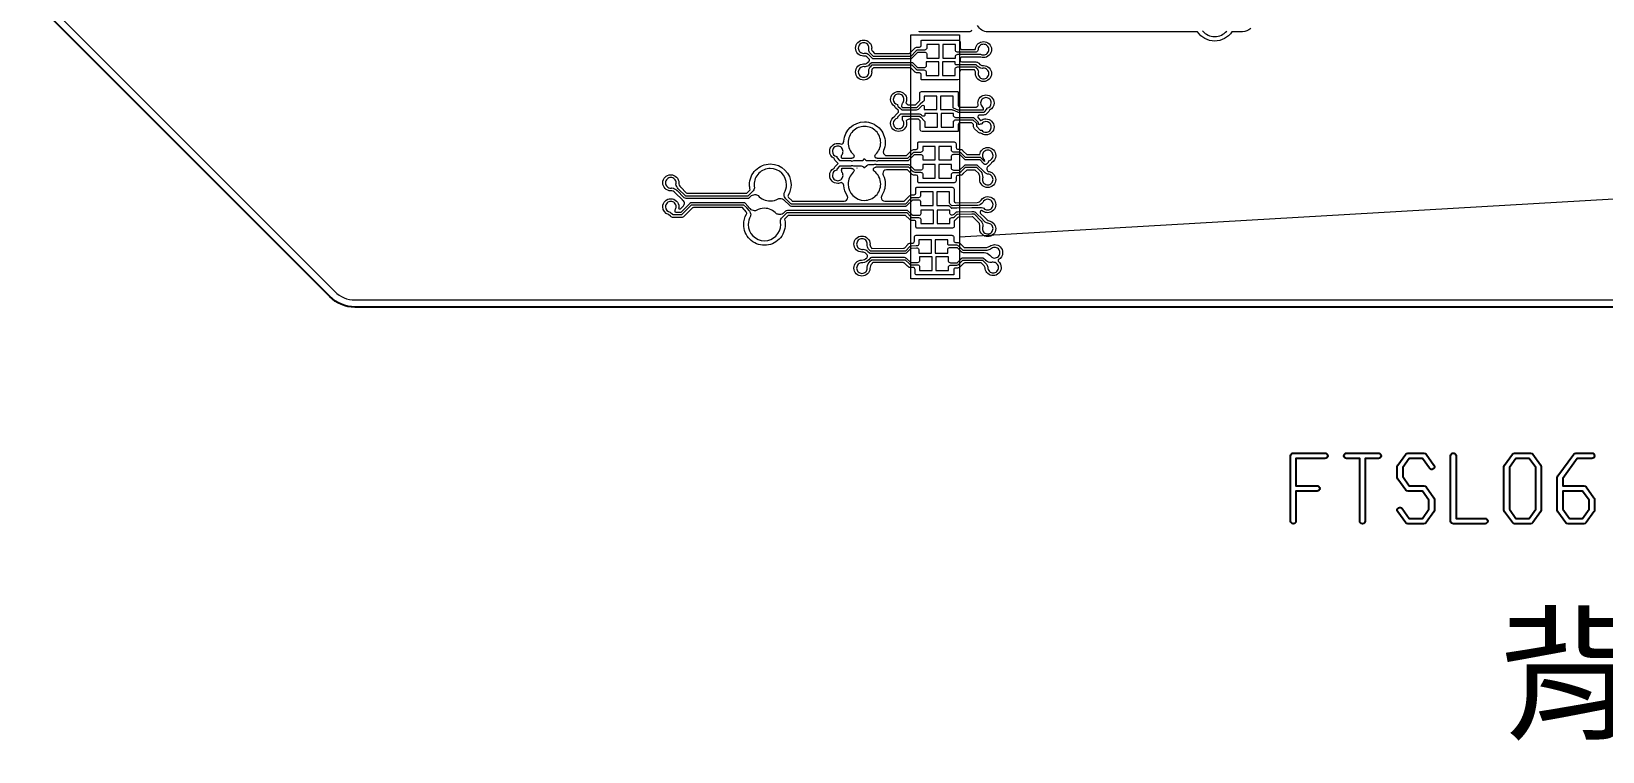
# Model space of a CAD drawing. Extents: x 3811 to 4710, y -385 to -198.
# Drawn here: x 4467.94 to 4512.11, y -267.02 to -246.79 of the extents above; entities that cross this region are included whole.
import ezdxf

# ---------------------------------------------------------------- set-up
doc = ezdxf.new("R2010")
doc.units = 0
doc.layers.get('0').update_dxf_attribs({"lineweight": 9})
doc.layers.add('gbr-dxf_layer0', color=7, linetype='Continuous')
doc.layers.add('gbr-outline-dxf_layer1', color=2, linetype='Continuous')
doc.layers.add('備註', color=1, linetype='Continuous', lineweight=9)
doc.styles.add('SIMPLEX', font='simplex.shx')

msp = doc.modelspace()

# ---------------------------------------------------------------- linework, layer by layer
for p, q in [((4491.15, -250.63), (4491.154, -250.63)), ((4491.154, -250.63), (4491.151, -250.631)), ((4486.141, -251.039), (4486.141, -251.04))]:
    msp.add_line(p, q)
at = {"linetype": 'Continuous'}
for points in [[(4455.802, -232.75), (4455.802, -241.276, 0.050307), (4455.799, -241.306, 0.050321), (4455.802, -241.336), (4455.802, -241.544, 0.096628), (4455.791, -241.6, 0.096623), (4455.802, -241.656), (4455.802, -241.75, 0.414221), (4456.102, -242.05), (4464.133, -242.05, -0.198849), (4464.627, -242.255), (4476.469, -254.096, 0.19897), (4477.035, -254.33), (4477.035, -254.33), (4493.56, -254.33), (4493.56, -254.33), (4530.112, -254.33), (4530.112, -254.33)], [(4494.373, -246.748, -0.414074), (4494.323, -246.798), (4493.535, -246.798), (4493.535, -246.798), (4492.917, -246.798, -0.414322), (4492.901, -246.783, 0.414089)], [(4502.22, -246.703, -0.198927), (4501.989, -246.798), (4501.69, -246.798, -0.249566), (4501.206, -247.056, -0.24958), (4500.722, -246.798), (4494.829, -246.798, -0.280895), (4494.539, -246.621, -0.073432)], [(4500.864, -246.774, 0.214979), (4501.206, -246.929, 0.214448), (4501.547, -246.775, -0.205999)], [(4492.87, -247.95), (4492.87, -247.95, -0.015746), (4492.86, -247.95), (4492.849, -247.95, -0.198934), (4492.771, -247.917), (4492.764, -247.911, -0.017275), (4492.756, -247.903), (4492.661, -247.808), (4491.612, -247.808), (4491.594, -247.825, 0.197338), (4491.562, -247.903, 0.017462), (4491.562, -247.911), (4491.562, -247.912, -0.016311), (4491.563, -247.926, -0.414192), (4491.337, -248.152, -0.414224), (4491.111, -247.926, -0.41422), (4491.337, -247.7, -0.015761), (4491.351, -247.701, -0.005583), (4491.353, -247.701), (4491.353, -247.701, 0.017629), (4491.36, -247.701, 0.197303), (4491.438, -247.669), (4491.488, -247.619, -0.01517), (4491.493, -247.615, 0.198842), (4491.503, -247.59, 0.199158), (4491.493, -247.565), (4491.427, -247.5), (4491.426, -247.499, 0.196787), (4491.373, -247.477, 0.028646), (4491.364, -247.477, -0.030796), (4491.337, -247.479, -0.41422), (4491.111, -247.253, -0.414224), (4491.337, -247.027, -0.414224), (4491.563, -247.253, -0.031478), (4491.561, -247.281, 0.026658), (4491.561, -247.289, 0.196856), (4491.582, -247.343), (4491.583, -247.344), (4491.646, -247.407), (4492.626, -247.407), (4492.756, -247.277, -0.017055), (4492.764, -247.269), (4492.771, -247.262, -0.198937), (4492.849, -247.23), (4492.86, -247.23, -0.015751), (4492.87, -247.23), (4492.91, -247.23, 0.3821), (4492.954, -247.18), (4492.954, -247.05, -0.41432), (4492.968, -247.036), (4492.979, -247.036, 0.414946), (4492.982, -247.033, -0.414776), (4492.985, -247.03), (4493.56, -247.03), (4493.56, -247.03), (4493.998, -247.03, -0.414254), (4494.048, -247.08), (4494.048, -247.24, 0.38183), (4494.092, -247.29), (4494.473, -247.29, 0.133366), (4494.483, -247.267, -0.376355), (4494.707, -247.07, -0.41422), (4494.933, -247.296, -0.414223), (4494.707, -247.522, -0.090045), (4494.627, -247.508, -0.054994), (4494.603, -247.51), (4494.092, -247.51, 0.381963), (4494.048, -247.56), (4494.048, -247.595, 0.399865), (4494.095, -247.645), (4494.493, -247.645, -0.19881), (4494.571, -247.678), (4494.605, -247.712, -0.005077), (4494.606, -247.713, 0.19785), (4494.684, -247.745, 0.01508), (4494.69, -247.745, -0.018493), (4494.707, -247.744, -0.41422), (4494.933, -247.97, -0.414224), (4494.707, -248.196)], [(4494.707, -248.196, -0.414222), (4494.481, -247.97, -0.018796), (4494.481, -247.953, 0.015805), (4494.482, -247.946, 0.196761), (4494.45, -247.869), (4494.449, -247.868), (4494.447, -247.866), (4494.079, -247.866, 0.38194), (4494.034, -247.916), (4494.034, -248.097, -0.414106), (4493.984, -248.147), (4493.535, -248.147), (4493.535, -248.147), (4492.971, -248.147, -0.415004), (4492.969, -248.146, 0.415004), (4492.967, -248.144, -0.414365), (4492.954, -248.131), (4492.954, -248, 0.381968), (4492.91, -247.95), (4492.87, -247.95)], [(4486.141, -251.04), (4486.141, -251.04, 0.196766), (4486.188, -251.156), (4486.189, -251.158, -0.014878), (4486.194, -251.162), (4486.35, -251.319, 0.198757), (4486.385, -251.333), (4488.029, -251.333, 0.199258), (4488.065, -251.319), (4488.146, -251.237, -0.061988), (4488.129, -251.094, -0.414217), (4488.712, -250.51, -0.414204), (4489.296, -251.094, -0.13294), (4489.216, -251.388), (4489.216, -251.389, 0.132646), (4489.209, -251.414, 0.199135), (4489.224, -251.449), (4489.315, -251.54, 0.198775), (4489.35, -251.555), (4490.787, -251.555), (4490.787, -251.555, 0.414241), (4490.889, -251.453, 0.146304), (4490.872, -251.397, -0.1275), (4490.778, -251.12, 0.296472), (4490.71, -251.032, -0.118246), (4490.608, -251.056, -0.414185), (4490.382, -250.83, -0.281104), (4490.504, -250.629, -0.110712), (4490.53, -250.589), (4490.625, -250.494), (4490.53, -250.399, -0.111587), (4490.504, -250.358, -0.280929), (4490.382, -250.157, -0.41422), (4490.608, -249.931, -0.118589), (4490.71, -249.956, 0.295654), (4490.778, -249.867, -0.392543), (4491.359, -249.327, -0.414218), (4491.943, -249.911, -0.098836), (4491.898, -250.135, 0.098845), (4491.89, -250.174, 0.414236), (4491.992, -250.276), (4492.54, -250.276), (4492.681, -250.136, -0.198918), (4492.758, -250.104), (4492.814, -250.104, 0.414074), (4492.864, -250.054), (4492.864, -249.913, -0.414858), (4492.867, -249.91, 0.414858), (4492.871, -249.906, -0.414398), (4492.885, -249.892), (4493.56, -249.892), (4493.56, -249.892), (4493.886, -249.892, -0.414106), (4493.936, -249.942), (4493.936, -250.049, 0.381799), (4493.98, -250.098), (4494.021, -250.098, -0.015786), (4494.031, -250.099), (4494.041, -250.099), (4494.042, -250.099, -0.199114), (4494.119, -250.131), (4494.128, -250.139, -0.013035), (4494.134, -250.145), (4494.135, -250.146), (4494.235, -250.246), (4494.6, -250.246, -0.379823), (4494.825, -250.047, -0.414224), (4495.051, -250.273, -0.280113), (4494.929, -250.474, -0.114191), (4494.902, -250.516), (4494.856, -250.562, -0.051331), (4494.839, -250.576, 0.222926), (4494.802, -250.654, 0.130305), (4494.815, -250.705, 0.073218), (4494.87, -250.726, -0.356068), (4495.051, -250.947, -0.414224), (4494.825, -251.173, -0.41422), (4494.599, -250.947, -0.03779), (4494.601, -250.913, 0.03352), (4494.603, -250.886, 0.142746), (4494.572, -250.778), (4494.476, -250.682), (4494.235, -250.682), (4494.135, -250.782), (4494.134, -250.783, -0.00663), (4494.131, -250.786), (4494.119, -250.798, -0.198097), (4494.042, -250.83), (4494.041, -250.83)], [(4488.549, -252.796, -0.414217), (4487.965, -252.212, -0.132935), (4488.044, -251.917), (4488.045, -251.917, 0.132748), (4488.052, -251.892, 0.199074), (4488.037, -251.856), (4487.993, -251.813, -0.097048), (4487.97, -251.778), (4487.97, -251.777), (4487.929, -251.736), (4486.55, -251.736, 0.139267), (4486.525, -251.747), (4486.291, -251.98, -0.1989), (4486.213, -252.013), (4485.983, -252.013, -0.198932), (4485.905, -251.98), (4485.855, -251.93, -0.337711), (4485.689, -251.712, -0.414224), (4485.915, -251.486, -0.414222), (4486.141, -251.712, -0.052256), (4486.136, -251.759), (4486.136, -251.759, 0.19957), (4486.169, -251.773, 0.166212), (4486.197, -251.763), (4486.276, -251.683, 0.176993), (4486.3, -251.618, 0.245989), (4486.256, -251.534, -0.044864), (4486.241, -251.521), (4486.04, -251.32, -0.020965), (4486.033, -251.314), (4486.032, -251.313, 0.196756), (4485.916, -251.265), (4485.915, -251.265, -0.414223), (4485.689, -251.039, -0.414191), (4485.915, -250.813, -0.414224), (4486.141, -251.039), (4486.141, -251.039)], [(4494.041, -250.83), (4494.031, -250.83, -0.015787), (4494.021, -250.83), (4493.98, -250.83, 0.382075), (4493.936, -250.88), (4493.936, -250.987, -0.414254), (4493.886, -251.037), (4493.535, -251.037), (4493.535, -251.037), (4492.88, -251.037, -0.414411), (4492.871, -251.027), (4492.871, -251.021, 0.414713), (4492.867, -251.018, -0.414859), (4492.864, -251.014), (4492.864, -250.874, 0.414099), (4492.814, -250.824), (4492.758, -250.824, -0.198878), (4492.68, -250.791), (4492.566, -250.677), (4491.977, -250.677, 0.413719), (4491.875, -250.779, 0.112859), (4491.885, -250.823, -0.112813), (4491.943, -251.076, -0.146491), (4491.847, -251.397, 0.146037), (4491.83, -251.453, 0.414162), (4491.932, -251.555), (4492.479, -251.555), (4492.624, -251.41, -0.198936), (4492.701, -251.378), (4492.757, -251.378, 0.414081), (4492.807, -251.328), (4492.807, -251.187, -0.414769), (4492.81, -251.184, 0.414769), (4492.813, -251.181, -0.414326), (4492.827, -251.166), (4493.56, -251.166), (4493.56, -251.166), (4493.828, -251.166, -0.414081), (4493.878, -251.216), (4493.878, -251.551, 0.414106), (4493.928, -251.601), (4493.929, -251.601), (4494.529, -251.596, 0.19094), (4494.64, -251.523, -0.244249), (4494.825, -251.427, -0.414253), (4495.051, -251.653, -0.414257), (4494.825, -251.879, -0.146723), (4494.7, -251.842, -0.005266), (4494.699, -251.841, 0.078333), (4494.648, -251.817, 0.32884), (4494.612, -251.866, 0.176927), (4494.624, -251.899), (4494.742, -252.017), (4494.743, -252.018), (4494.807, -252.082, 0.092195), (4494.867, -252.105), (4494.867, -252.105, -0.360266), (4495.051, -252.327, -0.414196), (4494.825, -252.553, -0.414191), (4494.599, -252.327, -0.043266), (4494.602, -252.288), (4494.602, -252.287), (4494.602, -252.287, 0.043673), (4494.605, -252.257, 0.139204), (4494.579, -252.166), (4494.42, -252.006, 0.156966), (4494.391, -251.996), (4494.385, -251.996), (4494.014, -252.001, 0.155549), (4493.986, -252.013), (4493.948, -252.052), (4493.947, -252.052, -0.016602), (4493.94, -252.06), (4493.933, -252.067, -0.065692), (4493.91, -252.085), (4493.91, -252.085, 0.265181), (4493.885, -252.128), (4493.885, -252.261, -0.414254), (4493.835, -252.311), (4493.535, -252.311), (4493.535, -252.311), (4492.829, -252.311, -0.414411), (4492.82, -252.302), (4492.82, -252.298, 0.414504), (4492.813, -252.292, -0.414504), (4492.807, -252.286), (4492.807, -252.148, 0.414253), (4492.757, -252.098), (4492.701, -252.098)], [(4492.701, -252.098), (4492.701, -252.098, -0.198399), (4492.624, -252.066), (4492.513, -251.956), (4489.238, -251.956, 0.198804), (4489.203, -251.97), (4489.113, -252.061, -0.065594), (4489.132, -252.212, -0.414218), (4488.549, -252.796)], [(4491.29, -253.661, -0.414196), (4491.064, -253.435, -0.401503), (4491.28, -253.209, 0.182764), (4491.422, -253.147), (4491.423, -253.146), (4491.424, -253.145), (4491.436, -253.133, 0.198947), (4491.45, -253.098, 0.198889), (4491.436, -253.063), (4491.405, -253.032, -0.020779), (4491.398, -253.026), (4491.397, -253.025, 0.196413), (4491.304, -252.987, 0.009962), (4491.299, -252.987, -0.010389), (4491.29, -252.987, -0.414223), (4491.064, -252.761, -0.41418), (4491.29, -252.535, -0.414196), (4491.516, -252.761, -0.011157), (4491.515, -252.771, 0.009458), (4491.515, -252.776, 0.196428), (4491.554, -252.869), (4491.554, -252.87, -0.01517), (4491.559, -252.875), (4491.565, -252.881), (4492.457, -252.879, 0.20932), (4492.494, -252.863), (4492.577, -252.772, -0.19831), (4492.653, -252.737), (4492.716, -252.734, 0.401318), (4492.764, -252.684), (4492.764, -252.563, -0.414257), (4492.814, -252.513), (4493.56, -252.513), (4493.56, -252.513), (4493.825, -252.513, -0.414728), (4493.829, -252.516, 0.414728), (4493.833, -252.52, -0.41429), (4493.869, -252.556), (4493.869, -252.664, 0.414254), (4493.919, -252.714), (4493.975, -252.714, -0.198933), (4494.052, -252.746), (4494.148, -252.842, 0.198733), (4494.183, -252.857), (4494.717, -252.857, -0.018761), (4494.725, -252.856), (4494.797, -252.856, 0.11698), (4494.886, -252.82, -0.157873), (4495.019, -252.777, -0.414224), (4495.245, -253.003, -0.283865), (4495.12, -253.205, 0.070833), (4495.116, -253.234, 0.024936), (4495.116, -253.244, -0.231547), (4495.204, -253.422, -0.41422), (4494.978, -253.648, -0.374774), (4494.754, -253.453), (4494.754, -253.452, 0.124554), (4494.722, -253.371), (4494.677, -253.327, -0.020988), (4494.671, -253.32), (4494.642, -253.292), (4494.183, -253.292, 0.198866), (4494.148, -253.306), (4494.052, -253.402, -0.198931), (4493.975, -253.434), (4493.919, -253.434, 0.414254), (4493.869, -253.484), (4493.869, -253.618, -0.414453), (4493.859, -253.628), (4493.85, -253.628, 0.416826), (4493.849, -253.629, -0.416826), (4493.848, -253.63), (4493.535, -253.63), (4493.535, -253.63), (4492.834, -253.63, -0.414254), (4492.784, -253.58), (4492.784, -253.473, 0.381963), (4492.739, -253.423), (4492.679, -253.423, -0.015786), (4492.669, -253.423), (4492.659, -253.423)], [(4492.659, -253.423), (4492.659, -253.423, -0.187801), (4492.585, -253.394), (4492.575, -253.385, -0.009719), (4492.57, -253.381), (4492.473, -253.291, 0.134197), (4492.448, -253.282), (4491.599, -253.282), (4491.58, -253.301), (4491.579, -253.302), (4491.578, -253.303, 0.184487), (4491.515, -253.446), (4491.515, -253.446), (4491.515, -253.447, -0.399023), (4491.29, -253.661)]]:
    msp.add_lwpolyline(points, format="xyb", dxfattribs=at)
at = {"color": 6, "linetype": 'Continuous'}
for points in [[(4491.602, -247.545), (4492.672, -247.545, 0.199584), (4492.692, -247.537), (4492.854, -247.375), (4492.854, -247.375), (4492.854, -247.375, -0.182415), (4492.868, -247.368, 0.013377), (4492.87, -247.368), (4493.047, -247.368, -0.287047), (4493.11, -247.412), (4493.11, -247.536), (4493.464, -247.536), (4493.464, -247.157), (4493.11, -247.157), (4493.11, -247.268, -0.291748), (4493.046, -247.311, 0.005285), (4493.044, -247.311, 0.019375), (4493.042, -247.311), (4492.872, -247.311, 0.019456), (4492.87, -247.311, 0.198937), (4492.814, -247.334), (4492.814, -247.334), (4492.814, -247.334), (4492.66, -247.488), (4491.612, -247.488), (4491.527, -247.403, 0.02262), (4491.525, -247.401), (4491.523, -247.399, -0.175671), (4491.479, -247.3, 0.080088), (4491.487, -247.253, 0.414224), (4491.337, -247.103, 0.414224), (4491.187, -247.253, 0.414224), (4491.337, -247.403, 0.080094), (4491.384, -247.396, -0.181171), (4491.485, -247.441), (4491.485, -247.441), (4491.58, -247.537, 0.209922)], [(4491.337, -248.076, 0.414224), (4491.487, -247.926, 0.069584), (4491.481, -247.885, -0.174363), (4491.536, -247.767), (4491.537, -247.767), (4491.537, -247.767), (4491.537, -247.767), (4491.537, -247.767), (4491.578, -247.726), (4492.695, -247.726), (4492.814, -247.845, 0.016968), (4492.815, -247.846, 0.18415), (4492.867, -247.868, 0.024137), (4492.87, -247.868), (4493.033, -247.868, -0.289321), (4493.096, -247.911), (4493.096, -248.02), (4493.45, -248.02), (4493.45, -247.641), (4493.096, -247.641), (4493.096, -247.768, -0.293939), (4493.032, -247.811), (4493.03, -247.811, 0.016299), (4493.028, -247.811), (4492.872, -247.811, 0.019334), (4492.87, -247.811, -0.199003), (4492.854, -247.805, 0.014311), (4492.853, -247.804), (4492.727, -247.677, 0.209922), (4492.705, -247.669), (4491.566, -247.669, 0.199584), (4491.546, -247.677), (4491.496, -247.727), (4491.496, -247.727), (4491.496, -247.727, -0.17513), (4491.378, -247.782, 0.06988), (4491.337, -247.776, 0.414224), (4491.187, -247.926, 0.414224)]]:
    msp.add_lwpolyline(points, format="xyb", close=True, dxfattribs=at)
at = {"color": 8, "linetype": 'Continuous'}
for points in [[(4493.567, -247.536), (4493.921, -247.536), (4493.921, -247.472, -0.287763), (4493.983, -247.429), (4494.509, -247.429, 0.012597), (4494.51, -247.429), (4494.603, -247.429, 0.194181), (4494.623, -247.421, 0.149074), (4494.707, -247.446, 0.414224), (4494.857, -247.296, 0.414224), (4494.707, -247.146, 0.414224), (4494.557, -247.296, 0.014386), (4494.557, -247.305, -0.172888), (4494.501, -247.372), (4493.989, -247.372, 0.019287), (4493.987, -247.372), (4493.985, -247.372, -0.294231), (4493.921, -247.328), (4493.921, -247.157), (4493.567, -247.157)], [(4494.707, -248.12, 0.414224), (4494.857, -247.97, 0.414224), (4494.707, -247.82, 0.069684), (4494.666, -247.826, -0.169536), (4494.55, -247.773, 0.003472), (4494.549, -247.771, 0.015272), (4494.547, -247.77), (4494.513, -247.735, 0.209734), (4494.491, -247.727), (4493.948, -247.727, -0.272803), (4493.907, -247.703), (4493.907, -247.641), (4493.553, -247.641), (4493.553, -248.02), (4493.907, -248.02), (4493.907, -247.827, -0.299246), (4493.973, -247.784, 0.016299), (4493.974, -247.784), (4494.481, -247.784), (4494.505, -247.809, 0.022251), (4494.507, -247.811), (4494.508, -247.811), (4494.511, -247.814, -0.16816), (4494.563, -247.929, 0.070191), (4494.557, -247.97, 0.414224)]]:
    msp.add_lwpolyline(points, format="xyb", close=True, dxfattribs=at)
at = {"linetype": 'Continuous'}
msp.add_lwpolyline([(4494.776, -249.695, -0.173313), (4494.633, -249.644), (4494.627, -249.644, -0.198943), (4494.549, -249.612), (4494.457, -249.52, -0.1989), (4494.424, -249.442), (4494.424, -249.4), (4494.375, -249.351), (4494.041, -249.351, 0.38194), (4493.996, -249.4), (4493.996, -249.587, -0.415651), (4493.995, -249.588, 0.416079), (4493.994, -249.589, -0.41441), (4493.984, -249.6), (4493.535, -249.6), (4493.535, -249.6), (4492.979, -249.6, -0.414081), (4492.929, -249.55), (4492.929, -249.32, 0.175809), (4492.917, -249.288), (4492.892, -249.263, 0.147764), (4492.865, -249.252), (4492.616, -249.252, 0.248561), (4492.535, -249.303, -0.076501), (4492.546, -249.371, -0.41418), (4492.32, -249.597, -0.414196), (4492.094, -249.371, -0.280089), (4492.216, -249.171, -0.113142), (4492.242, -249.129), (4492.305, -249.066, 0.172929), (4492.316, -249.034, 0.17236), (4492.305, -249.003), (4492.242, -248.94, -0.114128), (4492.216, -248.898, -0.279909), (4492.094, -248.697, -0.414224), (4492.32, -248.471, -0.414196), (4492.546, -248.697, -0.104812), (4492.526, -248.789, 0.278922), (4492.612, -248.85), (4492.796, -248.85), (4492.905, -248.741, 0.167277), (4492.915, -248.711), (4492.915, -248.526, -0.414253), (4492.965, -248.476), (4493.56, -248.476), (4493.56, -248.476), (4493.978, -248.476, -0.415404), (4493.981, -248.478, 0.415404), (4493.983, -248.48, -0.41439), (4493.996, -248.494), (4493.996, -248.865, 0.381968), (4494.041, -248.915), (4494.479, -248.915, 0.250258), (4494.56, -248.863, -0.075489), (4494.55, -248.796, -0.41422), (4494.776, -248.57, -0.414223), (4495.002, -248.796, -0.280871), (4494.879, -248.997, -0.11152), (4494.853, -249.038), (4494.788, -249.103, -0.198963), (4494.71, -249.135), (4494.589, -249.135, 0.382778), (4494.543, -249.186, 0.171831), (4494.555, -249.218), (4494.613, -249.276, -0.025266), (4494.62, -249.284, 0.080583), (4494.634, -249.293, -0.171468), (4494.776, -249.243, -0.414224), (4495.002, -249.469, -0.414191)], format="xyb", close=True, dxfattribs=at)
at = {"color": 4, "linetype": 'Continuous'}
for points in [[(4492.419, -248.989), (4492.821, -248.989, 0.014612), (4492.822, -248.989, 0.194063), (4492.876, -248.966), (4492.876, -248.966), (4492.969, -248.874), (4492.969, -248.874, -0.198969), (4493.002, -248.86, 0.016016), (4493.003, -248.86, -0.26347), (4493.042, -248.884), (4493.042, -248.982), (4493.396, -248.982), (4493.396, -248.603), (4493.042, -248.603), (4493.042, -248.712, -0.09522), (4493.027, -248.735, 0.209732), (4493.019, -248.756), (4493.018, -248.756, 0.199584), (4492.997, -248.764), (4492.928, -248.833), (4492.928, -248.833), (4492.836, -248.926), (4492.836, -248.926, -0.198966), (4492.821, -248.932, 0.012632), (4492.819, -248.932), (4492.431, -248.932), (4492.418, -248.92, -0.063399), (4492.412, -248.874, 0.011995), (4492.412, -248.873, -0.101166), (4492.426, -248.803, 0.19746), (4492.47, -248.697, 0.414224), (4492.32, -248.547, 0.414224), (4492.17, -248.697, 0.358158), (4492.291, -248.844), (4492.291, -248.845), (4492.291, -248.862, 0.212015), (4492.301, -248.883), (4492.371, -248.954, 0.03067), (4492.374, -248.956), (4492.397, -248.979, 0.221551)], [(4492.32, -249.521, 0.414224), (4492.47, -249.371, 0.176765), (4492.434, -249.275, -0.081152), (4492.425, -249.218, 0.011905), (4492.425, -249.217, -0.066908), (4492.432, -249.17), (4492.906, -249.17, 0.014115), (4492.907, -249.17, -0.171994), (4492.92, -249.176, 0.010779), (4492.921, -249.177), (4492.942, -249.198), (4492.942, -249.198), (4492.943, -249.198), (4493.04, -249.295, 0.014514), (4493.041, -249.296, -0.095195), (4493.056, -249.319), (4493.056, -249.473), (4493.41, -249.473), (4493.41, -249.094), (4493.056, -249.094), (4493.056, -249.147, -0.267282), (4493.016, -249.171, 0.010821), (4493.015, -249.171, -0.196708), (4492.983, -249.158), (4492.962, -249.137, 0.014223), (4492.961, -249.136, 0.198938), (4492.906, -249.113, 0.019226), (4492.904, -249.113), (4492.413, -249.113, 0.026007), (4492.41, -249.113), (4492.386, -249.113, 0.20964), (4492.365, -249.122), (4492.365, -249.122), (4492.3, -249.187), (4492.3, -249.187, 0.209533), (4492.291, -249.208), (4492.291, -249.224, 0.359575), (4492.17, -249.371, 0.414224)]]:
    msp.add_lwpolyline(points, format="xyb", close=True, dxfattribs=at)
at = {"color": 200, "linetype": 'Continuous'}
for points in [[(4493.992, -249.054), (4494.71, -249.054, 0.199373), (4494.73, -249.045), (4494.74, -249.035), (4494.74, -249.035), (4494.74, -249.035), (4494.795, -248.98), (4494.795, -248.98), (4494.795, -248.98, 0.218007), (4494.804, -248.958), (4494.804, -248.944, 0.360206), (4494.926, -248.796, 0.414224), (4494.776, -248.646, 0.414224), (4494.626, -248.796, 0.225953), (4494.681, -248.913, -0.121706), (4494.697, -248.975, 0.017754), (4494.697, -248.977, -0.036798), (4494.695, -248.997), (4493.998, -248.997), (4493.864, -248.939, -0.069108), (4493.853, -248.922), (4493.853, -248.603), (4493.499, -248.603), (4493.499, -248.982), (4493.82, -248.982), (4493.82, -248.982, 0.071716), (4493.828, -248.984), (4493.828, -248.985, 0.165174), (4493.845, -248.993), (4493.978, -249.05, 0.123327)], [(4494.776, -249.619, 0.414224), (4494.926, -249.469, 0.414224), (4494.776, -249.319, 0.233607), (4494.657, -249.378, -0.135208), (4494.569, -249.402, 0.012039), (4494.567, -249.402, -0.006693), (4494.563, -249.402), (4494.563, -249.354, 0.221888), (4494.553, -249.332), (4494.442, -249.221, 0.211709), (4494.42, -249.212), (4493.935, -249.212, 0.016302), (4493.933, -249.212, -0.299973), (4493.867, -249.168), (4493.867, -249.093), (4493.513, -249.093), (4493.513, -249.473), (4493.867, -249.473), (4493.867, -249.312, -0.299246), (4493.933, -249.269, 0.012597), (4493.934, -249.269), (4494.409, -249.269), (4494.506, -249.366), (4494.506, -249.426, 0.033751), (4494.506, -249.43), (4494.506, -249.441, 0.209924), (4494.515, -249.462), (4494.605, -249.553, 0.212019), (4494.627, -249.562), (4494.658, -249.562, 0.229173)]]:
    msp.add_lwpolyline(points, format="xyb", close=True, dxfattribs=at)
at = {"color": 3, "linetype": 'Continuous'}
for points in [[(4491.714, -250.427, 0.210946), (4491.742, -250.415), (4492.585, -250.415, 0.195349), (4492.605, -250.407), (4492.606, -250.406), (4492.764, -250.248), (4492.764, -250.248, -0.186672), (4492.778, -250.242, 0.00997), (4492.779, -250.242), (4492.931, -250.242, 0.012529), (4492.932, -250.242, -0.300207), (4492.998, -250.286), (4492.998, -250.398), (4493.352, -250.398), (4493.352, -250.019), (4492.998, -250.019), (4492.998, -250.142, -0.299487), (4492.932, -250.185, 0.016299), (4492.93, -250.185), (4492.78, -250.185, 0.012581), (4492.779, -250.185, 0.197244), (4492.724, -250.208), (4492.724, -250.208), (4492.574, -250.358), (4491.734, -250.358, 0.141594), (4491.714, -250.352, -0.409256), (4491.652, -250.29, 0.00965), (4491.652, -250.289, -0.205213), (4491.671, -250.244, 0.207529), (4491.816, -249.911, 0.414217), (4491.359, -249.454, 0.414217), (4490.903, -249.911, 0.208198), (4491.048, -250.245, -0.195742), (4491.067, -250.288, 0.009641), (4491.067, -250.289, -0.414246), (4491.004, -250.352, 0.141614), (4490.984, -250.358), (4490.721, -250.358, -0.06885), (4490.714, -250.309, 0.011995), (4490.714, -250.308, -0.079145), (4490.723, -250.253, 0.175324), (4490.758, -250.157, 0.414224), (4490.608, -250.007, 0.414224), (4490.458, -250.157, 0.359622), (4490.579, -250.304), (4490.579, -250.319, 0.218443), (4490.588, -250.342), (4490.653, -250.406, 0.209413), (4490.674, -250.415), (4490.701, -250.415, 0.013245), (4490.702, -250.415), (4490.977, -250.415, 0.21096), (4491.004, -250.427, 0.106665), (4491.061, -250.415), (4491.274, -250.415, 0.014612), (4491.275, -250.415, 0.192369), (4491.329, -250.392), (4491.329, -250.392), (4491.354, -250.367, 0.00355), (4491.359, -250.367, 0.003555), (4491.365, -250.367), (4491.389, -250.391, 0.014134), (4491.39, -250.392, 0.193423), (4491.444, -250.415, 0.014933), (4491.445, -250.415), (4491.658, -250.415, 0.106682)], [(4491.359, -251.533, 0.414217), (4491.816, -251.076, 0.234831), (4491.635, -250.713, -0.232003), (4491.611, -250.663, 0.009511), (4491.611, -250.662, -0.409109), (4491.673, -250.601, 0.142303), (4491.693, -250.595), (4492.6, -250.595), (4492.723, -250.719, 0.016983), (4492.725, -250.72, 0.184336), (4492.776, -250.742, 0.024158), (4492.779, -250.742), (4492.935, -250.742, -0.289321), (4492.998, -250.785), (4492.998, -250.909), (4493.352, -250.909), (4493.352, -250.53), (4492.998, -250.53), (4492.998, -250.642, -0.293939), (4492.934, -250.685), (4492.932, -250.685, 0.016299), (4492.93, -250.685), (4492.781, -250.685, 0.019334), (4492.779, -250.685, -0.19932), (4492.764, -250.679, 0.014241), (4492.763, -250.678), (4492.632, -250.546, 0.210151), (4492.61, -250.538), (4491.701, -250.538, 0.210482), (4491.673, -250.526, 0.106441), (4491.617, -250.538), (4491.48, -250.538, 0.014726), (4491.478, -250.538, 0.194517), (4491.424, -250.561), (4491.424, -250.561), (4491.365, -250.62, 0.003593), (4491.359, -250.62, 0.003603), (4491.354, -250.62), (4491.329, -250.596, 0.016805), (4491.328, -250.594, 0.193133), (4491.274, -250.573, 0.012562), (4491.273, -250.573), (4491.061, -250.573, 0.106903), (4491.004, -250.56, 0.211419), (4490.977, -250.573), (4490.709, -250.573, 0.019287), (4490.707, -250.573), (4490.673, -250.573, 0.199584), (4490.653, -250.581), (4490.588, -250.646, 0.199584), (4490.579, -250.666), (4490.579, -250.683, 0.359575), (4490.458, -250.83, 0.414224), (4490.608, -250.98, 0.414224), (4490.758, -250.83, 0.168101), (4490.726, -250.737, -0.073328), (4490.718, -250.685, 0.011949), (4490.718, -250.684, -0.075412), (4490.726, -250.63), (4490.985, -250.63, 0.140955), (4491.004, -250.635, -0.414246), (4491.067, -250.698, 0.009549), (4491.067, -250.699, -0.202708), (4491.047, -250.744, 0.008803), (4491.047, -250.744, 0.206739), (4490.903, -251.076, 0.414201)]]:
    msp.add_lwpolyline(points, format="xyb", close=True, dxfattribs=at)
at = {"color": 58, "linetype": 'Continuous'}
for points in [[(4494.731, -250.437), (4494.641, -250.347, 0.326883), (4494.613, -250.328), (4494.202, -250.328), (4494.076, -250.203, 0.017018), (4494.075, -250.202, 0.192718), (4494.021, -250.18, 0.01265), (4494.02, -250.18), (4493.876, -250.18, 0.012529), (4493.875, -250.18, -0.299973), (4493.809, -250.137), (4493.809, -250.019), (4493.455, -250.019), (4493.455, -250.398), (4493.809, -250.398), (4493.809, -250.28, -0.299729), (4493.875, -250.237), (4494.021, -250.237, 0.01012), (4494.022, -250.237, -0.189423), (4494.036, -250.243, 0.014134), (4494.037, -250.244), (4494.168, -250.375, 0.221321), (4494.19, -250.385), (4494.599, -250.385), (4494.717, -250.504, 0.21019), (4494.738, -250.512), (4494.749, -250.512, 0.019287), (4494.751, -250.512)], [(4494.751, -250.512), (4494.778, -250.512, 0.198804), (4494.798, -250.504), (4494.845, -250.458), (4494.845, -250.458, 0.198855), (4494.853, -250.438), (4494.853, -250.42, 0.359677), (4494.975, -250.273, 0.414224), (4494.825, -250.123, 0.414224), (4494.675, -250.273, 0.204663), (4494.721, -250.382, -0.098192), (4494.731, -250.431, 0.011865), (4494.731, -250.432, -0.011174), (4494.731, -250.437)]]:
    msp.add_lwpolyline(points, format="xyb", dxfattribs=at)
at = {"color": 2, "linetype": 'Continuous'}
for points in [[(4489.305, -251.693, 0.012512), (4489.306, -251.693), (4492.525, -251.693, 0.199545), (4492.545, -251.685), (4492.707, -251.523), (4492.707, -251.523, -0.198975), (4492.722, -251.517, 0.012448), (4492.723, -251.517), (4492.873, -251.517, 0.012529), (4492.874, -251.517, 0.005916), (4492.877, -251.517), (4492.877, -251.517, -0.289321), (4492.94, -251.56), (4492.94, -251.673), (4493.294, -251.673), (4493.294, -251.293), (4492.94, -251.293), (4492.94, -251.416, -0.290139), (4492.877, -251.46, 0.005985), (4492.874, -251.46, 0.016299), (4492.873, -251.46), (4492.722, -251.46, 0.014836), (4492.721, -251.46, 0.193164), (4492.667, -251.483), (4492.667, -251.483), (4492.513, -251.636), (4489.305, -251.636, 0.010175), (4489.304, -251.636, -0.189715), (4489.29, -251.63, 0.014225), (4489.288, -251.629), (4489.151, -251.492, 0.023097), (4489.149, -251.49, 0.00473), (4489.147, -251.487, -0.191719), (4489.099, -251.37, 0.012013), (4489.099, -251.369, -0.059035), (4489.104, -251.329, 0.136053), (4489.169, -251.094, 0.4142), (4488.713, -250.637, 0.414217), (4488.256, -251.094, 0.048248), (4488.265, -251.181, -0.169659), (4488.215, -251.283), (4488.215, -251.283), (4488.215, -251.283), (4488.119, -251.38), (4488.084, -251.415), (4486.34, -251.415, 0.013934), (4486.338, -251.415, -0.171872), (4486.325, -251.409, 0.010974), (4486.325, -251.408), (4486.133, -251.217, 0.028137), (4486.131, -251.214), (4486.127, -251.211, -0.158384), (4486.061, -251.073, 0.056381), (4486.065, -251.039, 0.414224), (4485.915, -250.889, 0.414224), (4485.765, -251.039, 0.414224), (4485.915, -251.189, 0.056104), (4485.948, -251.185, -0.161068), (4486.088, -251.253, 0.004186), (4486.091, -251.256, 0.016511), (4486.092, -251.257), (4486.283, -251.448, 0.014075), (4486.284, -251.449, 0.198863), (4486.34, -251.472, 0.019475), (4486.342, -251.472), (4488.094, -251.472, 0.20964), (4488.116, -251.463), (4488.116, -251.463), (4488.159, -251.42, -0.197204), (4488.279, -251.37, 0.011908), (4488.28, -251.37, -0.137618), (4488.37, -251.395, 0.215871), (4488.713, -251.55, 0.136043), (4488.948, -251.485, -0.059273), (4488.988, -251.48, 0.018212), (4488.99, -251.48, -0.186771), (4489.105, -251.526), (4489.249, -251.671, 0.01706), (4489.25, -251.672, 0.193085)], [(4488.548, -252.668, 0.4142), (4489.005, -252.212, 0.051636), (4488.995, -252.118, -0.17367), (4489.044, -252.014), (4489.044, -252.014), (4489.044, -252.014), (4489.137, -251.921), (4489.137, -251.921), (4489.178, -251.88, -0.189295), (4489.192, -251.874, 0.00996), (4489.193, -251.874), (4489.209, -251.874, 0.037257), (4489.213, -251.874), (4492.547, -251.874), (4492.666, -251.992, 0.014259), (4492.667, -251.993, 0.198742), (4492.722, -252.016, 0.01937), (4492.724, -252.016), (4492.879, -252.016, 0.016302), (4492.881, -252.016), (4492.883, -252.016, -0.293758), (4492.947, -252.06), (4492.947, -252.184), (4493.301, -252.184), (4493.301, -251.804), (4492.947, -251.804), (4492.947, -251.916, -0.289568), (4492.884, -251.959), (4492.722, -251.959, 0.01399), (4492.721, -251.959, -0.17182), (4492.707, -251.954, 0.010776), (4492.707, -251.953), (4492.58, -251.826, 0.212019), (4492.559, -251.817), (4489.211, -251.817, 0.049026), (4489.205, -251.817), (4489.194, -251.817, 0.012581), (4489.193, -251.817, 0.198434), (4489.137, -251.84), (4489.137, -251.84), (4489.137, -251.84), (4489.137, -251.84), (4489.097, -251.881), (4489.097, -251.881), (4489.097, -251.881, -0.197171), (4488.977, -251.931, 0.011894), (4488.975, -251.931, -0.134798), (4488.888, -251.907, 0.213011), (4488.548, -251.755, 0.13609), (4488.313, -251.82, -0.057434), (4488.274, -251.825, 0.011938), (4488.273, -251.825, -0.19891), (4488.152, -251.775, 0.014311), (4488.151, -251.774), (4488.1, -251.723, 0.198822), (4488.092, -251.703), (4487.995, -251.606, 0.209922), (4487.973, -251.598), (4486.51, -251.598, 0.014573), (4486.509, -251.598, 0.194158), (4486.455, -251.621), (4486.455, -251.621), (4486.455, -251.621), (4486.201, -251.874), (4486.051, -251.874, -0.109047), (4486.038, -251.819, 0.01185), (4486.038, -251.818, -0.044271), (4486.04, -251.795, 0.146467), (4486.065, -251.712, 0.414224), (4485.915, -251.562, 0.414224), (4485.765, -251.712, 0.389899), (4485.902, -251.862), (4485.963, -251.923, 0.209922), (4485.984, -251.931), (4486.032, -251.931, 0.033679), (4486.036, -251.931), (4486.211, -251.931, 0.217935), (4486.233, -251.923), (4486.233, -251.923), (4486.233, -251.923), (4486.495, -251.661), (4486.495, -251.661), (4486.495, -251.661, -0.199071), (4486.51, -251.655, 0.012687), (4486.511, -251.655), (4487.963, -251.655), (4488.043, -251.735), (4488.043, -251.735, 0.212015), (4488.052, -251.756), (4488.11, -251.814, 0.014125), (4488.111, -251.815, -0.198904), (4488.162, -251.936, 0.01799), (4488.162, -251.938, -0.056082), (4488.157, -251.976, 0.136206), (4488.092, -252.212, 0.414199)]]:
    msp.add_lwpolyline(points, format="xyb", close=True, dxfattribs=at)
at = {"color": 58, "linetype": 'Continuous'}
msp.add_lwpolyline([(4494.825, -251.097, 0.414224), (4494.975, -250.947, 0.414224), (4494.825, -250.797, 0.005039), (4494.822, -250.797, -0.069245), (4494.752, -250.762), (4494.677, -250.687, 0.016548), (4494.676, -250.686), (4494.541, -250.551, 0.209922), (4494.52, -250.543), (4494.19, -250.543, 0.199412), (4494.17, -250.551), (4494.036, -250.685), (4494.036, -250.685, -0.198791), (4494.021, -250.691, 0.012545), (4494.02, -250.691), (4493.876, -250.691, 0.012529), (4493.875, -250.691, 0.005916), (4493.872, -250.691), (4493.872, -250.691, -0.289093), (4493.809, -250.648), (4493.809, -250.53), (4493.455, -250.53), (4493.455, -250.909), (4493.809, -250.909), (4493.809, -250.791, -0.289904), (4493.872, -250.748, 0.005982), (4493.875, -250.748, 0.016299), (4493.876, -250.748), (4494.021, -250.748, 0.014726), (4494.022, -250.748, 0.192755), (4494.076, -250.725), (4494.076, -250.725), (4494.202, -250.6), (4494.509, -250.6), (4494.635, -250.725, -0.151751), (4494.685, -250.886, 0.012155), (4494.685, -250.887, -0.005461), (4494.685, -250.893, 0.092507), (4494.675, -250.947, 0.414224)], format="xyb", close=True, dxfattribs=at)
at = {"color": 18, "linetype": 'Continuous'}
for points in [[(4494.825, -251.803, 0.414224), (4494.975, -251.653, 0.414224), (4494.825, -251.503, 0.303956), (4494.686, -251.596, -0.159984), (4494.544, -251.676), (4494.543, -251.677), (4494.383, -251.677, 0.013954), (4494.381, -251.677, 0.010451), (4494.38, -251.677), (4493.955, -251.682, 0.053191), (4493.949, -251.682), (4493.824, -251.684, 0.079975), (4493.815, -251.686), (4493.766, -251.636, -0.092395), (4493.751, -251.615), (4493.751, -251.293), (4493.397, -251.293), (4493.397, -251.673), (4493.714, -251.673, -0.095789), (4493.736, -251.688, 0.022204), (4493.738, -251.69), (4493.787, -251.738, 0.221426), (4493.808, -251.748), (4493.817, -251.748, 0.185148), (4493.836, -251.741), (4493.954, -251.739, 0.030844), (4493.957, -251.739), (4494.382, -251.734, 0.011305), (4494.383, -251.734), (4494.384, -251.734), (4494.544, -251.734, 0.033516), (4494.548, -251.734), (4494.649, -251.734, -0.067311), (4494.716, -251.756, 0.206216)], [(4494.825, -252.477, 0.414224), (4494.975, -252.327, 0.414224), (4494.825, -252.177, 0.009578), (4494.819, -252.177, -0.069884), (4494.756, -252.146), (4494.687, -252.077, 0.030622), (4494.684, -252.075), (4494.491, -251.881, 0.014223), (4494.49, -251.88, 0.198816), (4494.434, -251.857, 0.019395), (4494.432, -251.857), (4494.385, -251.857), (4494.384, -251.857, 0.017439), (4494.383, -251.857), (4493.972, -251.862, 0.012507), (4493.97, -251.862, 0.197808), (4493.915, -251.886), (4493.915, -251.886), (4493.875, -251.927), (4493.875, -251.928, -0.198967), (4493.825, -251.949, 0.011221), (4493.824, -251.949, -0.29972), (4493.758, -251.906), (4493.758, -251.804), (4493.404, -251.804), (4493.404, -252.184), (4493.758, -252.184), (4493.758, -252.062, -0.269789), (4493.816, -252.019), (4493.832, -252.019, 0.012346), (4493.833, -252.019, 0.197749), (4493.888, -251.996), (4493.889, -251.995), (4493.956, -251.926), (4493.956, -251.926, -0.189152), (4493.97, -251.92, 0.009946), (4493.971, -251.92), (4494.382, -251.914, 0.014218), (4494.384, -251.914), (4494.434, -251.914, 0.014007), (4494.435, -251.914, -0.171897), (4494.449, -251.92, 0.010779), (4494.449, -251.92), (4494.643, -252.114), (4494.644, -252.116, -0.145857), (4494.687, -252.255, 0.018522), (4494.687, -252.257, -0.012202), (4494.686, -252.269, 0.099467), (4494.675, -252.327, 0.414224)]]:
    msp.add_lwpolyline(points, format="xyb", close=True, dxfattribs=at)
at = {"color": 1, "linetype": 'Continuous'}
for points in [[(4492.436, -253.019, 0.011898), (4492.44, -253.019, 0.012407), (4492.441, -253.019), (4492.51, -253.016, 0.014363), (4492.511, -253.016, 0.192691), (4492.564, -252.991), (4492.564, -252.991), (4492.665, -252.881), (4492.665, -252.881, -0.194182), (4492.68, -252.874, 0.012372), (4492.681, -252.874), (4492.824, -252.868, 0.01022), (4492.825, -252.868, -0.29972), (4492.891, -252.911), (4492.891, -253.019), (4493.245, -253.019), (4493.245, -252.64), (4492.891, -252.64), (4492.891, -252.768, -0.288562), (4492.828, -252.811), (4492.827, -252.811), (4492.823, -252.811, 0.007299), (4492.82, -252.811, 0.017694), (4492.818, -252.811), (4492.678, -252.817, 0.01448), (4492.676, -252.817, 0.194014), (4492.623, -252.843), (4492.623, -252.843), (4492.522, -252.952), (4492.522, -252.952, -0.198325), (4492.507, -252.959, 0.012407), (4492.506, -252.959), (4492.437, -252.962, 0.011758), (4492.436, -252.962), (4491.531, -252.962), (4491.497, -252.928, -0.170934), (4491.435, -252.799, 0.06383), (4491.44, -252.761, 0.414224), (4491.29, -252.611, 0.414224), (4491.14, -252.761, 0.414224), (4491.29, -252.911, 0.063067), (4491.327, -252.906, -0.17112), (4491.456, -252.968, 0.019019), (4491.458, -252.97), (4491.499, -253.011, 0.209922), (4491.52, -253.019), (4492.434, -253.019, 0.019287)], [(4491.29, -253.585, 0.414224), (4491.44, -253.435, 0.044928), (4491.437, -253.408, -0.157501), (4491.521, -253.244), (4491.522, -253.244), (4491.522, -253.244), (4491.522, -253.244), (4491.522, -253.244), (4491.566, -253.2), (4492.486, -253.2, 0.010169), (4492.486, -253.2, -0.17879), (4492.5, -253.205, 0.01387), (4492.501, -253.206), (4492.624, -253.319, 0.022687), (4492.626, -253.321, 0.188041), (4492.679, -253.342, 0.012579), (4492.68, -253.342), (4492.844, -253.342, 0.012529), (4492.845, -253.342, -0.299973), (4492.911, -253.385), (4492.911, -253.503), (4493.265, -253.503), (4493.265, -253.124), (4492.911, -253.124), (4492.911, -253.241, -0.299729), (4492.845, -253.285), (4492.679, -253.285, 0.010186), (4492.678, -253.285, -0.159595), (4492.666, -253.28, 0.015517), (4492.664, -253.279), (4492.539, -253.163, 0.017304), (4492.537, -253.162, 0.182046), (4492.486, -253.143, 0.012597), (4492.484, -253.143), (4491.554, -253.143, 0.199584), (4491.534, -253.151), (4491.481, -253.203), (4491.481, -253.203, -0.157544), (4491.317, -253.288, 0.04521), (4491.29, -253.285, 0.414224), (4491.14, -253.435, 0.414224)]]:
    msp.add_lwpolyline(points, format="xyb", close=True, dxfattribs=at)
at = {"color": 5, "linetype": 'Continuous'}
for points in [[(4494.725, -252.938), (4494.138, -252.938, 0.01012), (4494.137, -252.938, -0.189928), (4494.122, -252.932, 0.01421), (4494.121, -252.931), (4494.009, -252.819, 0.017021), (4494.008, -252.818, 0.184433), (4493.957, -252.796, 0.024012), (4493.954, -252.796), (4493.755, -252.796, -0.217899), (4493.702, -252.769), (4493.702, -252.64), (4493.348, -252.64), (4493.348, -253.019), (4493.702, -253.019), (4493.702, -252.896, -0.299487), (4493.767, -252.853, 0.019375), (4493.77, -252.853), (4493.952, -252.853, 0.019436), (4493.954, -252.853, -0.199348), (4493.969, -252.859, 0.014198), (4493.97, -252.86), (4494.082, -252.972, 0.016949), (4494.083, -252.973, 0.19326), (4494.138, -252.995, 0.01265), (4494.139, -252.995), (4494.723, -252.995, -0.157952), (4494.885, -253.072, 0.280717), (4495.019, -253.153)], [(4495.019, -253.153, 0.414224), (4495.169, -253.003, 0.414224), (4495.019, -252.853, 0.215619), (4494.906, -252.904, -0.094878), (4494.802, -252.938), (4494.727, -252.938, 0.019436), (4494.725, -252.938), (4494.725, -252.938)]]:
    msp.add_lwpolyline(points, format="xyb", dxfattribs=at)
msp.add_lwpolyline([(4494.978, -253.572, 0.414224), (4495.128, -253.422, 0.414224), (4494.978, -253.272, 0.084815), (4494.928, -253.281, -0.158266), (4494.777, -253.229, 0.004001), (4494.773, -253.227), (4494.709, -253.162, 0.212019), (4494.688, -253.153), (4494.139, -253.153, 0.012581), (4494.138, -253.153, 0.199123), (4494.082, -253.176), (4494.082, -253.176), (4494.082, -253.176), (4493.969, -253.289), (4493.969, -253.289, -0.189355), (4493.955, -253.296, 0.010019), (4493.954, -253.296), (4493.789, -253.296, 0.012529), (4493.788, -253.296), (4493.786, -253.296, -0.293995), (4493.722, -253.252), (4493.722, -253.123), (4493.368, -253.123), (4493.368, -253.503), (4493.722, -253.503), (4493.722, -253.396, -0.292775), (4493.786, -253.353), (4493.788, -253.353), (4493.953, -253.353, 0.012475), (4493.954, -253.353, 0.199292), (4494.009, -253.33), (4494.009, -253.33), (4494.122, -253.216), (4494.122, -253.216), (4494.122, -253.216, -0.189622), (4494.137, -253.21, 0.00997), (4494.138, -253.21), (4494.676, -253.21), (4494.734, -253.268, 0.014175), (4494.735, -253.269), (4494.784, -253.318, -0.098235), (4494.828, -253.408, 0.023025), (4494.828, -253.422, 0.414224)], format="xyb", close=True, dxfattribs=at)
msp.add_arc((4491.117, -250.648), 0.0375, 25.798, 28.494)
at = {"layer": 'gbr-dxf_layer0'}
msp.add_line((4503.339, -260.545), (4503.339, -259.629), dxfattribs=at)
at = {"layer": 'gbr-dxf_layer0', "linetype": 'Continuous'}
for points in [[(4503.339, -259.625), (4503.339, -258.713, -0.208517), (4503.361, -258.656, -0.208501), (4503.418, -258.634), (4504.307, -258.634, -1), (4504.307, -258.786), (4503.491, -258.786), (4503.491, -259.551), (4504.084, -259.551, -1), (4504.084, -259.704), (4503.491, -259.704), (4503.491, -260.545, -1), (4503.339, -260.545)], [(4504.915, -258.786, -1), (4504.915, -258.634), (4505.359, -258.634)], [(4505.363, -258.634), (4505.807, -258.634, -1), (4505.807, -258.786), (4505.437, -258.786), (4505.437, -260.545, -1), (4505.285, -260.545), (4505.285, -258.786), (4504.915, -258.786)]]:
    msp.add_lwpolyline(points, format="xyb", dxfattribs=at)
for points in [[(4506.339, -259.32), (4506.339, -259.016, -0.161897), (4506.354, -258.97), (4506.577, -258.665, -0.239742), (4506.638, -258.634), (4507.084, -258.634, -0.253505), (4507.148, -258.668), (4507.369, -258.971, -1), (4507.246, -259.061), (4507.045, -258.786), (4506.677, -258.786), (4506.491, -259.041), (4506.491, -259.297), (4506.677, -259.551), (4507.084, -259.551, -0.247601), (4507.147, -259.584), (4507.369, -259.888, -0.165513), (4507.384, -259.935), (4507.384, -260.239, -0.161897), (4507.368, -260.285), (4507.147, -260.589, -0.257177), (4507.081, -260.621), (4506.64, -260.621, -0.246448), (4506.577, -260.59), (4506.353, -260.284, -1), (4506.477, -260.194), (4506.677, -260.469), (4507.046, -260.469), (4507.231, -260.214), (4507.231, -259.958), (4507.046, -259.704), (4506.641, -259.704, -0.251415), (4506.576, -259.672), (4506.353, -259.366, -0.165513)], [(4507.839, -260.545), (4507.839, -258.71, -1), (4507.991, -258.71), (4507.991, -260.469), (4508.807, -260.469, -1), (4508.807, -260.621), (4507.917, -260.621, -0.421762)], [(4509.339, -260.237), (4509.339, -259.019, -0.170323), (4509.353, -258.971), (4509.576, -258.665, -0.239742), (4509.638, -258.634), (4510.082, -258.634, -0.246448), (4510.146, -258.665), (4510.368, -258.969, -0.166637), (4510.384, -259.016), (4510.384, -260.239, -0.16419), (4510.368, -260.285), (4510.146, -260.589, -0.249655), (4510.082, -260.621), (4509.638, -260.621, -0.247601), (4509.575, -260.588), (4509.353, -260.284, -0.165513)], [(4510.839, -260.239), (4510.839, -259.324, -0.165513), (4510.853, -259.277), (4511.3, -258.665, -0.239934), (4511.361, -258.634), (4511.807, -258.634, -1), (4511.807, -258.786), (4511.4, -258.786), (4510.991, -259.346), (4510.991, -259.551), (4511.584, -259.551, -0.247601), (4511.647, -259.584), (4511.869, -259.888, -0.165513), (4511.884, -259.935), (4511.884, -260.239, -0.161897), (4511.868, -260.285), (4511.647, -260.589, -0.257177), (4511.581, -260.621), (4511.14, -260.621, -0.246448), (4511.077, -260.59), (4510.855, -260.286, -0.166669)]]:
    msp.add_lwpolyline(points, format="xyb", close=True, dxfattribs=at)
for points in [[(4509.491, -260.214), (4509.677, -260.469), (4510.046, -260.469), (4510.231, -260.214), (4510.231, -259.041), (4510.046, -258.786), (4509.677, -258.786), (4509.491, -259.04)], [(4510.991, -260.214), (4511.177, -260.469), (4511.546, -260.469), (4511.731, -260.214), (4511.731, -259.958), (4511.546, -259.704), (4510.991, -259.704)]]:
    msp.add_lwpolyline(points, close=True, dxfattribs=at)
at = {"layer": 'gbr-outline-dxf_layer1', "linetype": 'Continuous'}
msp.add_lwpolyline([(4547.294, -254.53), (4477.035, -254.53, -0.198916), (4476.328, -254.238), (4464.486, -242.396, 0.198918), (4464.133, -242.249), (4456.102, -242.249, -0.414216), (4455.602, -241.75), (4455.602, -232.75, -0.414362), (4456.102, -232.25), (4464.183, -232.25, 0.19873), (4464.536, -232.103), (4476.29, -220.349, -0.198916), (4476.997, -220.056), (4547.297, -220.056, -0.198917)], format="xyb", dxfattribs=at)
at = {"layer": '備註', "color": 1, "linetype": 'Continuous'}
msp.add_line((4494.032, -252.556), (4591.241, -246.945), dxfattribs=at)
msp.add_lwpolyline([(4492.666, -246.88), (4494.032, -246.88), (4494.032, -253.742), (4492.666, -253.742)], close=True, dxfattribs=at)

# ---------------------------------------------------------------- texts
at = {"layer": '備註', "insert": (4509.167, -263.349), "char_height": 3.00724, "width": 37.93293, "attachment_point": 1, "style": 'SIMPLEX'}
msp.add_mtext('{\\fMicrosoft JhengHei|b0|i0|c136|p18;背面(已鏡像)}', dxfattribs=at)

doc.saveas('drawing.dxf')
